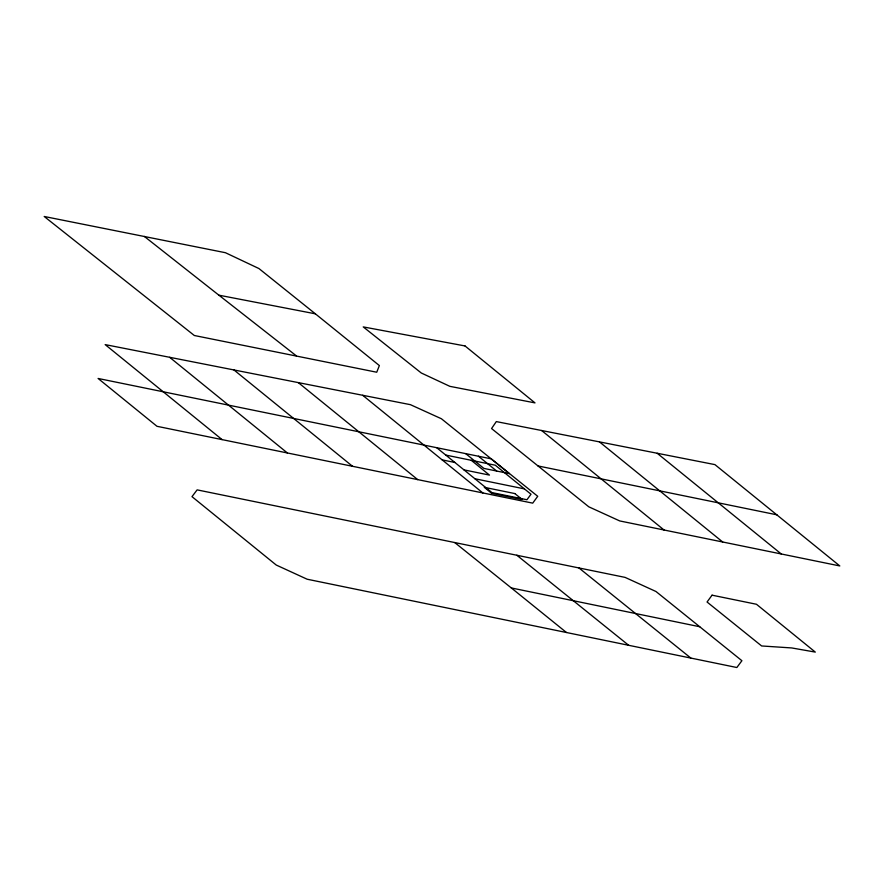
<?xml version="1.0" encoding="UTF-8"?>
<svg xmlns="http://www.w3.org/2000/svg" width="884" height="884" viewBox="0 0 884 884"><rect width="100%" height="100%" fill="white"/><g stroke="black" fill="none" stroke-linecap="round" stroke-linejoin="round"><path stroke-width="1.33" d="M144.324 236.415L218.889 295.179L315.367 313.82L379.369 365.567L376.739 372.23L194.314 335.5L44.2 216.481L225.442 252.713L258.935 268.548L315.367 313.82M222.083 439.602L105.163 344.605L410.419 404.673L441.403 418.751L537.726 496.3L532.721 503.14L156.987 426.298L98.091 378.462L491.184 458.84L509.394 473.636L483.913 468.421L465.713 453.636M599.462 441.889L496.311 421.591L491.559 428.552L588.788 506.808L619.706 520.93L839.8 565.948L714.924 464.619L599.462 441.889L722.681 541.98M538.002 465.945L777.003 514.842M445.79 455.083L495.305 465.216L530.997 494.222L526.952 499.747L491.924 492.587L436.696 447.691M442.166 459.879L454.895 462.487M463.989 469.879L489.471 475.095L471.271 460.299M474.918 478.752L524.422 488.885M699.741 626.745L511.317 587.948L454.719 542.544M690.846 658.072L307.146 579.219L276.239 565.042L191.994 496.653L197.121 489.869L625.076 577.385L655.983 591.506L741.908 660.713L736.847 667.519L690.846 658.072L578.943 567.959M218.889 295.179L296.35 355.854M516.831 555.24L628.679 645.298M511.317 587.948L566.434 632.491M657.166 453.249L781.301 553.992M664.05 529.991L541.627 430.508M298.317 382.617L417.69 479.614M233.951 369.954L352.528 466.288M169.651 357.302L287.366 452.951M478.454 456.232L496.653 471.028M362.683 395.281L482.852 492.952M712.062 595.175L707.056 602.015L761.632 645.961L791.71 647.939L815.302 652.094L756.472 604.269L712.062 595.175M465.028 345.953L363.236 326.903L421.27 372.982L449.868 386.341L534.997 402.894L465.028 345.953M514.853 493.57L484.288 487.316L491.559 493.239L522.135 499.493L514.853 493.57"/></g></svg>
